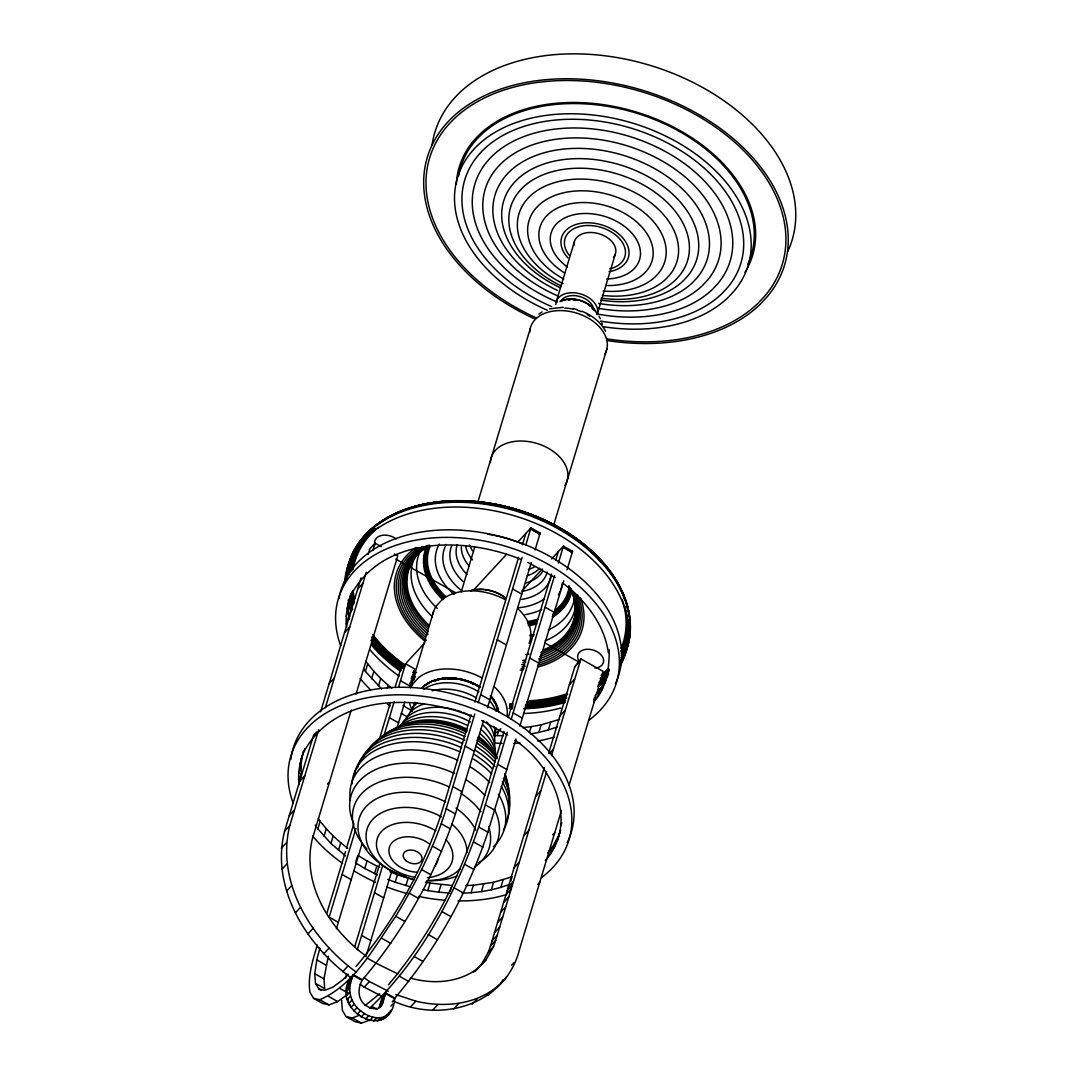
<?xml version="1.0" encoding="UTF-8"?>
<svg xmlns="http://www.w3.org/2000/svg" width="1077" height="1077" viewBox="0 0 1077 1077"><rect width="100%" height="100%" fill="white"/><g stroke="black" fill="none" stroke-linecap="round" stroke-linejoin="round"><path stroke-width="1.5" d="M545.325 860.496C579.655 822.303 552.313 765.101 514.981 740.33M299.123 784.743C297.481 773.353 300.025 761.924 303.633 751.167L299.568 766.124M301.412 777.19L300.968 766.218L301.843 758.585M346.659 627.299C345.017 615.923 347.561 604.48 351.169 593.723L347.104 608.693M348.935 619.76L348.504 608.774L349.379 601.141M321.485 990.49L318.859 989.009L315.534 983.436L314.78 973.702L316.773 959.903L319.882 948.07M315.534 983.436L324.715 988.605L323.975 978.858L328.283 956.201M350.752 977.539C306.312 945.014 270.394 887.825 284.584 831.188L313.515 735.362L316.638 731.983M355.948 971.912C311.509 939.386 275.591 882.198 289.78 825.561L318.711 729.735M385.754 992.927L382.335 1004.181L379.104 1007.682L382.523 996.427L385.754 992.927L394.842 998.042C390.991 1043.923 329.427 1010.899 350.146 978.226M389.389 1013.013C381.662 1021.588 368.146 1017.28 360.539 1010.724C349.46 1002.324 346.592 986.842 353.377 974.725L362.464 979.828C357.025 988.632 357.672 1001.273 367.499 1006.457C371.982 1009.472 379.898 1010.064 382.335 1004.181M525.899 544.814L530.921 527.905L540.102 533.075L535.081 549.984M558.357 563.069L563.392 546.16L572.574 551.316L567.067 569.8M575.333 299.541L572.856 299.621L577.757 299.945M345.434 978.481L346.713 973.648M301.358 758.706L304.953 748.555M352.489 591.111L348.881 601.276M298.692 773.757L300.968 766.218M346.229 616.327L348.504 608.774M298.746 781.565L301.022 774.026M346.269 624.135L348.558 616.582M320.623 711.83L361.078 577.864M368.105 554.547L369.855 548.785L375.052 543.158L381.218 546.631M325.348 707.777L366.261 572.237M372.871 550.36L375.052 543.158M351.264 709.918L312.411 838.606C301.21 884.002 330.006 929.761 365.642 955.757M356.043 694.086L397.75 555.92L394.276 553.968M345.502 855.878L330.895 843.466L317.89 828.859L320.179 821.32L318.388 818.762M381.675 688.97L365.426 671.429L367.715 663.876L365.924 661.318M324.029 836.304L326.304 828.751L320.179 821.32M371.552 678.86L373.84 671.321L367.715 663.876M330.895 843.466L333.17 835.927L326.304 828.751M378.431 686.036L380.706 678.483L373.84 671.321M338.461 850.318L340.736 842.779L333.17 835.927M387.357 688.351L388.272 685.335L380.706 678.483M317.257 945.014C312.801 960.307 307.51 976.152 309.934 992.24L313.555 998.298L322.737 1003.468L328.997 1004.895L337.734 1001.597L347.548 994.354M326.843 913.256L345.502 851.449M346.457 848.272L353.673 824.39M379.36 739.293L390.493 702.433M395.34 686.359L400.711 668.979M355.962 828.375L329.158 917.16L338.34 922.329M383.587 736.883L394.222 701.625M398.584 687.166L405.544 663.742L414.807 669.046L409.718 685.914L400.536 680.745M355.908 861.358L357.281 856.834M336.414 928.684L362.262 843.076M396.632 729.264L404.858 701.975M410.579 687.718L433.681 611.211M377.448 874.914L364.766 868.479L367.055 860.94L357.739 855.326M477.946 501.815L530.194 328.795M374.54 873.595L376.829 866.056L367.055 860.94M461.239 591.865L474.715 547.264M354.521 947.356L379.885 863.35M357.295 949.739L382.658 865.706M556.19 301.964L574.391 241.706M365.992 956.497L391.84 870.862M410.566 886.842L395.178 882.211L397.453 874.659L389.982 871.791M405.908 885.644L408.183 878.092L414.403 879.707M471.12 714.697L440.48 816.178C422.144 870.93 393.28 922.424 355.989 966.527M474.93 702.056L518.629 557.347M522.412 544.787L525.859 533.398M313.555 998.298L319.815 999.739C355.275 984.405 374.365 946.468 395.757 916.312C416.193 882.346 434.462 846.737 446.201 808.773L474.836 713.943M478.242 702.689L522.103 557.415M615.317 254.172L597.129 314.43A21.405 14.486 16.8 0 0 579.278 293.59A21.405 14.486 16.8 0 0 555.84 304.387M423.073 889.71L427.771 890.639L430.046 883.086L451.99 885.496L450.159 891.527M361.966 980.353C403.363 931.645 435.445 874.659 455.396 813.929L483.533 720.715M487.423 707.845L531.284 562.571M427.771 890.639L438.77 892.173L441.045 884.621M553.753 524.822L606.943 348.652M494.114 735.349L497.237 735.604L499.068 729.56M504.049 731.391L472.938 834.419C454.602 889.185 425.738 940.679 388.447 984.782M508.357 717.107L551.559 574.028M555.732 560.188L558.317 551.653M369.599 1008.341C421.026 959.19 455.598 893.775 478.673 827.015L507.294 732.185M511.185 719.328L554.561 575.657M386.549 994.179L394.424 998.594C435.822 949.901 467.903 892.914 487.854 832.184L516.004 738.957M519.881 726.1L563.742 580.826M462.02 893.17L471.093 892.766L473.368 885.227L493.589 882.292L512.1 876.799L510.74 881.323M471.093 892.766L481.379 891.635L483.654 884.082M529.372 732.683L531.19 726.652L541.125 724.861L559.636 719.355M481.379 891.635L491.314 889.844L493.589 882.292M530.571 733.895L538.85 732.4L541.125 724.861M491.314 889.844L500.818 887.408L503.094 879.855M538.85 732.4L548.355 729.964L550.63 722.425M475.092 971.023L480.88 965.355L488.352 952.189L490.452 946.064L544.316 767.645M548.664 753.254L574.741 666.892L580.934 658.922L603.053 671.348L596.443 694.557M480.88 965.355L486.077 959.728L493.549 946.562L495.649 940.436L546.604 771.644M551.451 755.596L580.934 658.922M593.777 700.037L594.692 697.021M593.831 701.814C606.984 687.718 609.219 667.875 609.245 649.768M561.467 810.416L519.666 948.85C506.177 1004.141 442.445 1023.446 393.697 1001.206M569.1 785.133L595.971 696.119M550.185 854.249C551.653 845.405 558.451 838.848 560.498 830.179M597.708 696.819C599.62 687.072 607.105 679.668 608.922 669.827M554.184 847.612L556.459 840.073M601.72 690.182L603.995 682.63M560.888 825.817L561.804 822.801M557.321 840.639L560.471 830.327M604.857 683.195L608.909 669.881M588.675 305.195L590.519 306.393M591.933 308.237L593.306 309.651M304.037 751.571C335.997 692.821 418.414 694.396 472.951 716.703M501.29 982.641L502.851 979.908M386.158 1016.513L391.126 1010.078M595.137 695.513L599.997 689.267M547.614 852.944L552.461 846.71M357.726 588.944L362.922 583.303M344.532 632.657L349.729 627.029M329.145 683.612L334.341 677.971M400.536 669.167L424.836 642.834M473.651 589.967L506.567 554.305M517.916 542L531.042 527.784M299.594 781.485L304.791 775.857M538.769 534.529L540.102 533.075M289.309 815.572L294.492 809.944M327.475 784.083L329.549 781.835M284.584 831.188L289.78 825.561M281.285 848.286L286.482 842.658M521.995 591.004L542.431 568.871M551.505 559.03L563.5 546.026M571.227 552.77L572.574 551.316M281.73 869.449L286.926 863.821M286.536 891.204L291.732 885.577M295.354 912.933L300.55 907.305M307.874 934.015L313.07 928.387M574.741 666.892L579.938 661.265M569.316 684.864L574.512 679.237M323.746 953.832L328.943 948.204M559.946 715.882L565.142 710.255M342.648 971.764L347.844 966.123M549.23 753.685L553.39 749.188M350.012 978.683L353.377 974.725M349.46 980.514L352.691 977.014M348.813 982.641L352.044 979.141M348.167 984.809L351.398 981.309M347.575 986.761L350.806 983.261M347.144 988.201L350.375 984.701M346.929 988.888L350.16 985.388M346.363 991.809L349.594 988.309M346.404 995.646L349.635 992.146M347.252 999.591L350.483 996.09M535.592 796.536L540.789 790.895M348.827 1003.522L352.058 1000.021M360.189 984.284L364.241 987.178L369.438 981.551L388.38 991.298M351.062 1007.358L354.293 1003.858M353.916 1010.953L357.147 1007.453M357.308 1014.224L360.539 1010.724M523.718 835.887L528.915 830.259M361.199 1017.038L364.43 1013.538M382.12 997.746L385.351 994.246M381.514 999.752L384.745 996.252M380.854 1001.933L384.085 998.433M365.426 1019.246L368.657 1015.746M380.221 1004.033L383.452 1000.533M379.71 1005.756L382.941 1002.256M379.373 1006.86L382.604 1003.36M369.599 1020.673L372.83 1017.173M514.092 867.766L519.289 862.138M373.625 1021.319L376.856 1017.819M392.23 1001.879L394.384 999.537M390.964 1006.093L393.118 1003.764M377.394 1021.198L380.625 1017.698M380.814 1020.336L384.045 1016.836M552.703 834.796L554.79 832.534M383.762 1018.775L386.993 1015.274M508.277 887.017L513.473 881.39M507.132 890.814L512.329 885.186M505.867 895L511.063 889.373M503.578 902.566L508.775 896.939M410.606 1006.793L415.803 1001.166C447.426 1008.812 485.121 1003.831 506.486 977.014M500.657 912.232L505.853 906.605M497.507 922.706L502.703 917.079M537.692 884.54L539.765 882.278M494.491 932.695L499.688 927.068M492.001 940.908L497.197 935.28M490.452 946.064L495.649 940.436M432.752 1010.091L437.949 1004.464M488.352 952.189L493.549 946.562M473.57 972.168L486.077 959.728M453.457 1009.216L458.654 1003.589M472.157 1004.262L477.353 998.635M511.669 965.086L513.742 962.825M488.285 995.363L493.481 989.736M348.356 974.308L342.836 979.787L332.672 987.299L324.621 990.328L318.859 989.009M379.71 993.667L365.13 1005.541M538.917 314.04L542.054 311.94M475.657 969.919C456.729 983.059 431.971 984.216 410.35 978.051M341.584 999.914L342.392 1010.495L346.013 1016.553L352.273 1017.98L359.556 1015.234M346.013 1016.553L355.195 1021.723L361.455 1023.15L370.192 1019.852M548.355 729.964L557.361 726.908M500.818 887.408L509.825 884.338M549.566 308.857L563.231 307.282M570.554 299.379L568.225 299.904L570.5 299.648M522.372 727.621L531.19 726.652M465.803 885.55L473.368 885.227M497.237 735.604L503.417 735.712M438.77 892.173L449.701 893.035M425.348 882.157L430.046 883.086M572.749 308.466L577.474 309.691M397.453 874.659L408.183 878.092M398.032 973.985L376.277 963.363M395.824 994.556L415.803 1001.166M387.693 879.344L395.178 882.211M520.487 559.259C465.951 536.952 383.52 535.377 351.573 594.127A142.231 96.27 16.8 0 0 353.916 603.672M582.078 311.307C591.717 315.238 600.737 321.848 605.57 331.272M376.829 866.056L379.723 867.362M527.851 562.342L555.153 577.568M481.756 720.473L507.617 735.012M364.241 987.178L383.183 996.925M587.153 314.524L589.779 316.005L588.904 315.453M530.396 528.47L538.271 532.9M562.867 546.726L572.049 551.882M530.651 529.103L539.833 534.259M563.109 547.345L572.291 552.514M512.585 588.917L521.766 594.073M545.043 607.172L554.224 612.328M395.811 559.098L455.679 592.767M530.153 634.636L533.075 636.278M544.76 642.848L578.336 661.722M497.224 639.778L506.419 644.935M529.696 658.02L538.877 663.19M480.665 694.652L489.847 699.821M513.123 712.907L522.305 718.063M465.129 746.078L474.311 751.248M497.601 764.333L506.782 769.503M389.376 717.699L398.557 722.855M452.892 786.614L462.087 791.77M485.364 804.869L494.545 810.025M446.201 808.773L455.396 813.929M478.673 827.015L487.854 832.184M441.301 823.784L450.482 828.94M473.772 842.039L482.954 847.195M432.456 846.172L441.637 851.328M464.914 864.427L474.095 869.583M421.632 869.556L430.813 874.712M454.09 887.811L463.272 892.968M409.26 893.183L418.441 898.353M441.718 911.438L450.9 916.594M342.042 874.47L351.223 879.626M374.5 892.725L383.681 897.881M395.757 916.312L404.939 921.481M428.229 934.567L437.41 939.723M381.568 938.188L390.749 943.344M414.026 956.443L423.207 961.599M361.616 935.415L370.798 940.571M367.095 958.059L376.277 963.228M399.554 976.314L408.748 981.47M354.091 975.924L360.647 979.612M316.773 959.903L325.954 965.073M314.78 973.702L323.975 978.858M339.592 988.282L347.467 992.711M372.05 1006.537L377.3 1009.486M328.552 996.427L337.734 1001.597M319.815 999.739L328.997 1004.895M352.273 1017.98L361.455 1023.15M402.986 705.435L412.303 711.049M355.464 862.865L364.766 868.479M364.039 977.701L369.438 981.551M562.517 582.899C585.053 599.916 604.439 624.068 608.33 652.783M388.272 685.335L391.786 688.109M340.736 842.779L347.777 848.326M363.649 668.871L365.426 671.429M315.224 825.036L317.89 828.859M351.317 1007.264L347.992 1001.691L347.75 998.446M599 316.207L600.279 318.779M601.868 322.804L602.326 324.271M580.409 597.654A97.065 65.71 16.8 0 1 538.662 666.838M523.409 669.786A97.065 65.71 16.8 0 1 520.218 670.109M424.957 641.111A97.065 65.71 16.8 0 1 415.816 547.547M487.76 534.232A97.065 65.71 16.8 0 1 522.762 544.087M577.434 594.787A95.072 64.351 16.8 0 1 537.679 665.357M524.297 668.063A95.072 64.351 16.8 0 1 521.187 668.427M426.317 640.169A95.072 64.351 16.8 0 1 418.616 547.668M575.131 593.171A93.134 63.045 16.8 0 1 538.419 663.217M525.213 666.098A93.134 63.045 16.8 0 1 522.183 666.501M425.348 637.019A93.134 63.045 16.8 0 1 422.722 546.753M573.031 591.34A91.343 61.82 16.8 0 1 539.227 660.901M524.701 664.213A91.343 61.82 16.8 0 1 521.739 664.603M426.775 635.699A91.343 61.82 16.8 0 1 425.482 546.416M570.46 588.015A89.741 60.743 16.8 0 1 538.608 658.989M525.791 662.018A89.741 60.743 16.8 0 1 522.897 662.449M428.134 634.218A89.741 60.743 16.8 0 1 429.467 545.097M568.831 585.861A88.381 59.827 16.8 0 1 539.685 656.553M525.563 660.039A88.381 59.827 16.8 0 1 522.708 660.457M428.283 631.701A88.381 59.827 16.8 0 1 428.121 546.254M570.298 588.648A87.331 59.114 16.8 0 1 540.91 654.156M427.286 628.201A87.331 59.114 16.8 0 1 429.225 545.689M570.756 588.917A86.604 58.616 16.8 0 1 540.896 652.352M428.215 626.626A86.604 58.616 16.8 0 1 428.673 545.662M572.143 590.627A86.241 58.373 16.8 0 1 543.898 649.646M529.063 654.049A86.241 58.373 16.8 0 1 525.886 654.628M428.902 625.104A86.241 58.373 16.8 0 1 427.932 545.379M575.872 603.941A84.423 57.148 16.8 0 1 545.097 640.882M432.51 616.852A84.423 57.148 16.8 0 1 416.611 553.968M574.781 595.944A81.031 54.846 16.8 0 1 548.274 630.045M534.232 634.891A81.031 54.846 16.8 0 1 529.803 635.807M437.181 608.317A81.031 54.846 16.8 0 1 420.582 550.414M571.497 591.919A76.117 51.521 16.8 0 1 552.514 617.229M536.683 623.96A76.117 51.521 16.8 0 1 528.417 625.75M442.809 599.687A76.117 51.521 16.8 0 1 426.142 547.654M571.16 591.286A75.619 51.184 16.8 0 1 552.313 616.434M536.575 623.112A75.619 51.184 16.8 0 1 528.363 624.902M443.334 599A75.619 51.184 16.8 0 1 426.775 547.318M570.689 590.694A74.986 50.754 16.8 0 1 553.228 614.846M536.386 622.25A74.986 50.754 16.8 0 1 528.242 624.027M443.912 598.341A74.986 50.754 16.8 0 1 427.488 547.089M570.096 590.142A74.273 50.269 16.8 0 1 552.811 614.078M536.131 621.416A74.273 50.269 16.8 0 1 528.067 623.166M444.545 597.735A74.273 50.269 16.8 0 1 428.283 546.968M569.423 589.671A73.478 49.744 16.8 0 1 555.732 610.901M535.808 620.608A73.478 49.744 16.8 0 1 527.838 622.331M445.205 597.17A73.478 49.744 16.8 0 1 429.104 546.941M569.154 586.211A72.644 49.165 16.8 0 1 555.126 610.269M538.433 618.952A72.644 49.165 16.8 0 1 527.555 621.577M445.865 596.698A72.644 49.165 16.8 0 1 429.952 547.049M544.087 598.933A58.225 39.405 16.8 0 1 518.104 607.778M462.747 591.569A58.225 39.405 16.8 0 1 446.322 544.45M550.859 577.662A52.127 35.285 16.8 0 1 521.712 599.404M463.097 581.553A52.127 35.285 16.8 0 1 451.68 545.918M547.291 571.995A47.065 31.852 16.8 0 1 522.278 591.381M467.095 574.579A47.065 31.852 16.8 0 1 457.267 544.572M542.552 571.672A43.228 29.254 16.8 0 1 525.589 583.061M468.98 565.829A43.228 29.254 16.8 0 1 461.319 546.928M539.698 568.212A40.738 27.571 16.8 0 1 527.313 575.71M472.561 559.878A40.738 27.571 16.8 0 1 465.574 545.649M344.478 583.169A145.583 98.546 16.8 0 1 514.443 515.802A145.583 98.546 16.8 0 1 620.365 665.573M602.878 686.655A145.583 98.546 16.8 0 1 597.816 690.64M560.78 708.006A145.583 98.546 16.8 0 1 523.597 713.512M412.478 684.784A145.583 98.546 16.8 0 1 409.718 683.128M399.109 676.127A145.583 98.546 16.8 0 1 370.111 649.956M349.715 616.381A145.583 98.546 16.8 0 1 348.208 612.059M345.784 581.513A145.583 98.546 16.8 0 1 514.793 510.686A145.583 98.546 16.8 0 1 621.039 662.153M605.597 680.758A145.583 98.546 16.8 0 1 598.018 686.749M565.25 702.339A145.583 98.546 16.8 0 1 523.462 708.76M512.342 708.706A145.583 98.546 16.8 0 1 509.138 708.572M413.918 679.991A145.583 98.546 16.8 0 1 411.172 678.335M400.563 671.334A145.583 98.546 16.8 0 1 371.552 645.163M351.169 611.574A145.583 98.546 16.8 0 1 348.261 602.393M346.107 580.786A145.476 98.465 16.8 0 1 514.994 510.013A145.476 98.465 16.8 0 1 621.16 661.359M605.732 679.95A145.476 98.465 16.8 0 1 598.166 685.941M565.425 701.531A145.476 98.465 16.8 0 1 525.239 707.899M512.558 707.899A145.476 98.465 16.8 0 1 509.354 707.764M414.201 679.183A145.476 98.465 16.8 0 1 411.454 677.527M400.846 670.54A145.476 98.465 16.8 0 1 371.861 644.383M351.492 610.834A145.476 98.465 16.8 0 1 348.181 600.024M357.456 544.922A145.166 98.263 16.8 0 1 540.789 518.804A145.166 98.263 16.8 0 1 621.092 660.511M606.943 677.945A145.166 98.263 16.8 0 1 598.139 685.039M565.479 700.602A145.166 98.263 16.8 0 1 525.374 706.956M512.719 706.943A145.166 98.263 16.8 0 1 509.529 706.808M414.578 678.308A145.166 98.263 16.8 0 1 411.831 676.652M401.263 669.679A145.166 98.263 16.8 0 1 372.332 643.575M352.004 610.094A145.166 98.263 16.8 0 1 349.096 600.939M346.686 578.551A145.166 98.263 16.8 0 1 356.622 546.254M629.735 619.342A144.668 97.913 16.8 0 1 620.837 659.663M607.94 675.898A144.668 97.913 16.8 0 1 599.202 683.208M565.412 699.606A144.668 97.913 16.8 0 1 525.441 705.933M512.84 705.933A144.668 97.913 16.8 0 1 509.65 705.798M415.035 677.379A144.668 97.913 16.8 0 1 412.303 675.737M401.761 668.79A144.668 97.913 16.8 0 1 370.932 640.384M352.677 609.407A144.668 97.913 16.8 0 1 349.392 598.677M347.467 576.424A144.668 97.913 16.8 0 1 484.34 502.555A144.668 97.913 16.8 0 1 629.17 614.55M629.453 628.12A143.995 97.469 16.8 0 1 621.16 657.468M608.734 673.839A143.995 97.469 16.8 0 1 598.866 682.253M566.704 698.111A143.995 97.469 16.8 0 1 525.455 704.87M512.894 704.87A143.995 97.469 16.8 0 1 509.731 704.735M415.547 676.464A143.995 97.469 16.8 0 1 412.828 674.821M403.619 668.804A143.995 97.469 16.8 0 1 371.659 639.63M351.991 604.534A143.995 97.469 16.8 0 1 349.85 596.51M348.423 574.418A143.995 97.469 16.8 0 1 357.268 546.806M359.758 542.848A143.995 97.469 16.8 0 1 364.551 536.548M366.678 534.138A143.995 97.469 16.8 0 1 519.639 510.323A143.995 97.469 16.8 0 1 629.103 617.094M628.699 629.035A143.16 96.903 16.8 0 1 621.281 655.328M608.182 672.95A143.16 96.903 16.8 0 1 600.764 679.52M566.408 697.102A143.16 96.903 16.8 0 1 526.922 703.752M512.908 703.819A143.16 96.903 16.8 0 1 509.758 703.685M402.973 667.067A143.16 96.903 16.8 0 1 371.511 637.759M352.919 604.049A143.16 96.903 16.8 0 1 350.469 594.477M349.365 574.108A143.16 96.903 16.8 0 1 361.522 541.435M368.63 532.886A143.16 96.903 16.8 0 1 374.594 527.286M377.179 525.172A143.16 96.903 16.8 0 1 532.886 515.075M534.394 515.681A143.16 96.903 16.8 0 1 611.83 574.203M612.651 575.428A143.16 96.903 16.8 0 1 624.552 599.229M627.904 619.235A142.231 96.27 16.8 0 1 621.214 653.268M608.64 670.984A142.231 96.27 16.8 0 1 600.145 678.658M566.489 695.971A142.231 96.27 16.8 0 1 526.788 702.742M415.345 673.919A142.231 96.27 16.8 0 1 412.679 672.29M403.646 666.286A142.231 96.27 16.8 0 1 372.077 636.776M350.739 570.904A142.231 96.27 16.8 0 1 368.428 534.152M421.094 505.382A142.231 96.27 16.8 0 1 427.273 504.036M431.998 503.188A142.231 96.27 16.8 0 1 435.202 502.703M438.433 502.286A142.231 96.27 16.8 0 1 445.016 501.626M451.371 501.236A142.231 96.27 16.8 0 1 465.304 501.182M471.578 501.492A142.231 96.27 16.8 0 1 481.069 502.367M482.658 502.555A142.231 96.27 16.8 0 1 500.105 505.503M501.68 505.84A142.231 96.27 16.8 0 1 532.711 515.291M534.205 515.883A142.231 96.27 16.8 0 1 602.851 563.271M609.124 571.2A142.231 96.27 16.8 0 1 611.036 573.906M625.091 606.378A141.208 95.584 16.8 0 1 620.985 651.316M608.936 669.113A141.208 95.584 16.8 0 1 601.962 675.804M567.592 694.557A141.208 95.584 16.8 0 1 526.586 701.787M404.831 665.949A141.208 95.584 16.8 0 1 372.979 636.305M354.468 601.881A141.208 95.584 16.8 0 1 352.246 592.444M351.802 570.904A141.208 95.584 16.8 0 1 375.106 528.807M471.78 502.003A141.208 95.584 16.8 0 1 474.917 502.232M482.765 503.053A141.208 95.584 16.8 0 1 485.915 503.471M489.066 503.942A141.208 95.584 16.8 0 1 492.229 504.453M495.38 505.032A141.208 95.584 16.8 0 1 498.516 505.651M506.365 507.415A141.208 95.584 16.8 0 1 511.05 508.627M517.243 510.417A141.208 95.584 16.8 0 1 524.903 512.908M539.86 518.764A141.208 95.584 16.8 0 1 544.235 520.73M549.957 523.516A141.208 95.584 16.8 0 1 552.757 524.957M556.93 527.205A141.208 95.584 16.8 0 1 561.009 529.547M564.994 531.971A141.208 95.584 16.8 0 1 569.289 534.731M576.182 539.537A141.208 95.584 16.8 0 1 578.847 541.529M591.273 552.03A141.208 95.584 16.8 0 1 601.101 562.167M608.061 668.534A140.145 94.857 16.8 0 1 601.128 675.171M567.027 693.79A140.145 94.857 16.8 0 1 529.319 700.817M416.516 672.573A140.145 94.857 16.8 0 1 413.891 670.971M405.477 665.398A140.145 94.857 16.8 0 1 372.857 634.663M354.643 598.677A140.145 94.857 16.8 0 1 353.041 590.883M353.068 569.585A140.145 94.857 16.8 0 1 378.458 527.178M622.344 600.024A140.145 94.857 16.8 0 1 621.214 648.125M560.296 590.977A65.132 44.09 16.8 0 1 558.438 594.719M541.718 609.515A65.132 44.09 16.8 0 1 525.064 614.63M454.023 594.316A65.132 44.09 16.8 0 1 439.403 544.06M562.369 582.94A65.132 44.09 16.8 0 1 560.794 589.684M534.623 566.798A39.674 26.858 16.8 0 1 528.403 569.491M472.534 550.737A39.674 26.858 16.8 0 1 469.505 544.935M490.425 462.612A39.674 26.858 16.8 0 1 537.073 443.495A39.674 26.858 16.8 0 1 564.981 485.323M564.725 308.089A34.329 23.236 16.8 0 1 573.126 309.126M577.299 310.203A34.329 23.236 16.8 0 1 581.365 311.63M529.803 332.187A39.674 26.858 16.8 0 1 575.657 312.815A39.674 26.858 16.8 0 1 604.964 353.902M559.878 301.587A22.617 15.307 16.8 0 1 596.402 312.707M561.857 300.833A22.617 15.307 16.8 0 1 595.191 310.984M422.911 687.597A41.141 27.854 16.8 0 1 479.925 686.884M490.735 696.025A41.141 27.854 16.8 0 1 497.789 710.389M422.171 687.853A41.815 28.312 16.8 0 1 480.113 687.126M491.099 696.415A41.815 28.312 16.8 0 1 498.261 711.022M421.538 688.176A42.366 28.675 16.8 0 1 480.221 687.436M491.354 696.846A42.366 28.675 16.8 0 1 498.624 711.641M412.491 708.895A42.986 29.092 16.8 0 1 414.632 703.2M432.16 690.801A42.986 29.092 16.8 0 1 476.047 697.721M495.999 727.971A42.986 29.092 16.8 0 1 495.003 732.75M410.108 712.247A44.319 29.994 16.8 0 1 417.257 703.039M493.993 726.41A44.319 29.994 16.8 0 1 494.962 736.776M405.935 719.126A46.324 31.354 16.8 0 1 424.378 703.86M486.656 721.859A46.324 31.354 16.8 0 1 494.855 742.107M401.788 724.525A48.923 33.118 16.8 0 1 451.115 708.814M452.609 709.151A48.923 33.118 16.8 0 1 455.584 709.918M457.052 710.349A48.923 33.118 16.8 0 1 461.414 711.83M462.841 712.395A48.923 33.118 16.8 0 1 471.039 716.313M482.698 724.781A48.923 33.118 16.8 0 1 495.11 750.077M398.18 728.092A52.019 35.204 16.8 0 1 470.339 721.953M480.53 728.981A52.019 35.204 16.8 0 1 495.649 753.294M396.834 728.658A55.533 37.587 16.8 0 1 466.987 725.265M479.628 733.356A55.533 37.587 16.8 0 1 495.851 755.381M374.419 744.194A70.907 47.994 16.8 0 1 465.452 733.787M476.842 740.074A70.907 47.994 16.8 0 1 497.103 758.612M504.938 773.515A70.907 47.994 16.8 0 1 506.419 779.829M369.344 748.959A73.99 50.081 16.8 0 1 465.237 736.749M477.124 743.318A73.99 50.081 16.8 0 1 495.312 758.948M504.965 774.255A73.99 50.081 16.8 0 1 508.411 789.683M363.164 757.185A76.548 51.817 16.8 0 1 464.752 740.236M475.738 746.199A76.548 51.817 16.8 0 1 494.949 762.153M504.615 776.329A76.548 51.817 16.8 0 1 508.963 801.584M357.577 767.793A78.486 53.123 16.8 0 1 462.531 743.453M475.28 750.252A78.486 53.123 16.8 0 1 494.962 766.609M503.43 778.388A78.486 53.123 16.8 0 1 509.031 808.679M354.495 774.026A79.738 53.971 16.8 0 1 461.508 747.64M474.472 754.546A79.738 53.971 16.8 0 1 492.485 769.018M502.259 781.74A79.738 53.971 16.8 0 1 506.769 820.391M501.29 786.331A80.236 54.308 16.8 0 1 503.349 830.138M351.896 784.029A80.236 54.308 16.8 0 1 460.283 752.029M473.315 758.975A80.236 54.308 16.8 0 1 491.449 773.542M498.489 794.314A79.765 53.985 16.8 0 1 496.443 843.52M495.501 844.583A79.765 53.985 16.8 0 1 493.468 846.643M350.362 800.386A79.765 53.985 16.8 0 1 457.725 760.2M470.676 767.12A79.765 53.985 16.8 0 1 489.712 782.656M494.626 809.716A76.642 51.884 16.8 0 1 478.282 862.865M353.821 823.811A76.642 51.884 16.8 0 1 373.732 770.459A76.642 51.884 16.8 0 1 454.709 773.582M465.722 779.546A76.642 51.884 16.8 0 1 484.946 795.526M488.716 826.624A70.719 47.859 16.8 0 1 474.58 867.173M367.015 849.013A70.719 47.859 16.8 0 1 367.001 788.808A70.719 47.859 16.8 0 1 449.351 787.004M460.7 793.278A70.719 47.859 16.8 0 1 480.907 811.762M456.823 876.059A62.278 42.151 16.8 0 1 429.225 880.542M406.419 876.691A62.278 42.151 16.8 0 1 399.055 874.107M397.615 873.514A62.278 42.151 16.8 0 1 362.922 810.591A62.278 42.151 16.8 0 1 445.636 801.894M456.002 808.1A62.278 42.151 16.8 0 1 475.751 830.138M460.31 868.668A51.642 34.949 16.8 0 1 426.694 880.676M412.504 879.074A51.642 34.949 16.8 0 1 368.294 825.924A51.642 34.949 16.8 0 1 441.543 816.918M451.653 823.892A51.642 34.949 16.8 0 1 466.96 852.553M445.959 839.508A39.122 26.481 16.8 0 1 427.394 877.701M414.833 877.27A39.122 26.481 16.8 0 1 378.027 836.681A39.122 26.481 16.8 0 1 435.673 830.811M437.8 858.652A25.027 16.936 16.8 0 1 434.57 866.46M417.526 872.262A25.027 16.936 16.8 0 1 389.766 846.226A25.027 16.936 16.8 0 1 429.238 843.843M414.753 704.654A42.407 28.702 16.8 0 1 415.103 702.258M424.069 689.199A42.407 28.702 16.8 0 1 478.902 691.892M490.035 701.315A42.407 28.702 16.8 0 1 495.985 711.103M426.465 684.905A40.374 27.329 16.8 0 1 429.683 682.737M433.358 680.96A40.374 27.329 16.8 0 1 479.669 686.709M490.277 695.675A40.374 27.329 16.8 0 1 497.197 709.783M434.031 680.987A39.512 26.75 16.8 0 1 479.373 686.614M490.654 696.482A39.512 26.75 16.8 0 1 494.276 702.164M397.184 728.375A59.383 40.186 16.8 0 1 399.634 726.854M400.927 726.14A59.383 40.186 16.8 0 1 466.839 729.142M478.982 736.708A59.383 40.186 16.8 0 1 495.555 756.067M390.453 731.943A63.476 42.972 16.8 0 1 392.89 730.179M395.515 728.55A63.476 42.972 16.8 0 1 467.364 730.987M477.932 737.314A63.476 42.972 16.8 0 1 496.578 756.983M386.253 733.679A67.38 45.611 16.8 0 1 466.381 731.929M477.771 738.459A67.38 45.611 16.8 0 1 497.076 757.333M443.28 679.102A37.682 25.511 16.8 0 1 456.702 678.927M461.333 679.708A37.682 25.511 16.8 0 1 474.634 684.393M476.007 685.107A37.682 25.511 16.8 0 1 478.646 686.641M434.718 681.081A38.61 26.131 16.8 0 1 479.023 686.587M447.965 678.954A36.766 24.892 16.8 0 1 452.353 678.9M470.164 682.697A36.766 24.892 16.8 0 1 474.338 684.582M471.376 590.6A29.496 19.965 16.8 0 1 483.883 589.644M485.081 589.779A29.496 19.965 16.8 0 1 505.153 597.816M579.668 661.978A13.328 9.02 16.8 0 1 590.034 649.404A13.328 9.02 16.8 0 1 602.205 664.778L601.666 665.357A13.328 9.02 16.8 0 1 594.975 668.103M374.971 544.733A13.328 9.02 16.8 0 1 380.841 535.632A13.328 9.02 16.8 0 1 396.107 538.89M500.792 728.685A50.363 34.087 16.8 0 1 496.12 732.764M412.006 709.743A50.363 34.087 16.8 0 1 409.758 703.766M411.185 686.668A50.363 34.087 16.8 0 1 412.612 684.151L418.738 677.514A50.363 34.087 16.8 0 1 481.581 677.716M494.491 686.924A50.363 34.087 16.8 0 1 507.025 715.842M432.927 613.971A50.363 34.087 16.8 0 1 436.198 606.041L442.31 599.418A50.363 34.087 16.8 0 1 505.167 599.606M518.064 608.828A50.363 34.087 16.8 0 1 529.103 643.252M470.541 590.667A29.496 19.965 16.8 0 1 506.23 598.273M290.857 759.298A145.247 98.317 16.8 0 1 460.552 696.173A145.247 98.317 16.8 0 1 567.202 842.591M293.159 803.186A145.247 98.317 16.8 0 1 457.887 703.604A145.247 98.317 16.8 0 1 541.556 877.54M506.513 894.61A145.247 98.317 16.8 0 1 457.981 900.897M445.407 900.305A145.247 98.317 16.8 0 1 418.697 896.401M406.891 893.52A145.247 98.317 16.8 0 1 386.683 886.896M375.523 882.238A145.247 98.317 16.8 0 1 353.714 870.754M342.621 863.458A145.247 98.317 16.8 0 1 312.572 835.981M338.892 598.583A145.247 98.317 16.8 0 1 509.246 539.092A145.247 98.317 16.8 0 1 615.452 683.666M340.695 645.756A145.247 98.317 16.8 0 1 505.409 546.174A145.247 98.317 16.8 0 1 589.092 720.109M554.049 737.166A145.247 98.317 16.8 0 1 537.706 740.989M520.312 743.076A145.247 98.317 16.8 0 1 513.783 743.399M502.178 743.386A145.247 98.317 16.8 0 1 494.41 742.982M407.066 716.73A145.247 98.317 16.8 0 1 401.25 713.324M390.157 706.027A145.247 98.317 16.8 0 1 387.505 704.102M370.461 689.697A145.247 98.317 16.8 0 1 360.095 678.537M561.05 300.82A17.407 11.78 16.8 0 1 561.642 299.998L562.356 299.231A17.407 11.78 16.8 0 1 580.907 296.875A17.407 11.78 16.8 0 1 593.71 309.759M574.081 245.368A21.405 14.486 16.8 0 1 599.202 233.803A21.405 14.486 16.8 0 1 613.513 257.376M432.106 144.789A186.563 126.278 16.8 0 1 649.539 65.199A186.563 126.278 16.8 0 1 787.745 251.506M535.35 319.196A186.563 126.278 16.8 0 1 439.833 131.838A186.563 126.278 16.8 0 1 685.389 107.283A186.563 126.278 16.8 0 1 767.874 295.946L760.308 304.145A186.563 126.278 16.8 0 1 608.276 340.736M536.238 317.85A184.18 124.663 16.8 0 1 441.947 132.888A184.18 124.663 16.8 0 1 684.366 108.642A184.18 124.663 16.8 0 1 765.787 294.896L758.329 302.987A184.18 124.663 16.8 0 1 606.741 338.878M456.325 184.436A153.19 103.702 16.8 0 1 636.426 112.062A153.19 103.702 16.8 0 1 744.988 272.333M458.546 176.143A151.817 102.759 16.8 0 1 636.13 113.058A151.817 102.759 16.8 0 1 747.815 264.215M547.385 310.311A151.817 102.759 16.8 0 1 467.068 157.794A151.817 102.759 16.8 0 1 666.825 136.644A151.817 102.759 16.8 0 1 734.595 290.494L728.442 297.158A151.817 102.759 16.8 0 1 603.483 326.748M551.518 306.555A144.197 97.603 16.8 0 1 473.449 161.671A144.197 97.603 16.8 0 1 663.136 140.777A144.197 97.603 16.8 0 1 727.958 287.128L722.102 293.456A144.197 97.603 16.8 0 1 600.468 321.094M557.28 302.058A133.319 90.239 16.8 0 1 482.308 168.093A133.319 90.239 16.8 0 1 657.589 147.509A133.319 90.239 16.8 0 1 718.211 283.157L712.812 289.013A133.319 90.239 16.8 0 1 596.846 313.932M557.913 296A121.943 82.539 16.8 0 1 492.741 173.478A121.943 82.539 16.8 0 1 653.187 156.205A121.943 82.539 16.8 0 1 707.777 279.858L702.837 285.217A121.943 82.539 16.8 0 1 598.193 308.264M557.549 290.453A110.864 75.04 16.8 0 1 502.959 179.199A110.864 75.04 16.8 0 1 648.906 165.575A110.864 75.04 16.8 0 1 697.371 277.408L692.874 282.282A110.864 75.04 16.8 0 1 598.61 303.391M560.525 287.882A100.848 68.255 16.8 0 1 510.875 186.671A100.848 68.255 16.8 0 1 643.642 174.286A100.848 68.255 16.8 0 1 687.732 276.008L683.639 280.437A100.848 68.255 16.8 0 1 600.643 300.093M561.373 286.024A92.434 62.56 16.8 0 1 517.674 193.348A92.434 62.56 16.8 0 1 639.375 182.794A92.434 62.56 16.8 0 1 679.331 275.806L675.589 279.872A92.434 62.56 16.8 0 1 601.033 298.1M563.042 283.655A82.525 55.856 16.8 0 1 525.643 200.995A82.525 55.856 16.8 0 1 634.313 192.298A82.525 55.856 16.8 0 1 669.584 275.12L666.232 278.755A82.525 55.856 16.8 0 1 602.366 295.381M563.796 279.051A70.92 47.994 16.8 0 1 535.821 208.332A70.92 47.994 16.8 0 1 629.183 202.691A70.92 47.994 16.8 0 1 658.451 273.343L655.583 276.452A70.92 47.994 16.8 0 1 603.012 290.992M564.59 272.966A58.508 39.607 16.8 0 1 547.197 215.292A58.508 39.607 16.8 0 1 624.041 213.125A58.508 39.607 16.8 0 1 646.806 270.637L644.423 273.208A58.508 39.607 16.8 0 1 605.799 285.513M567.485 267.029A46.19 31.26 16.8 0 1 558.196 222.266A46.19 31.26 16.8 0 1 618.575 222.454A46.19 31.26 16.8 0 1 635.443 267.244L633.572 269.263A46.19 31.26 16.8 0 1 606.782 278.997M567.956 257.915A34.854 23.586 16.8 0 1 570.554 226.83A34.854 23.586 16.8 0 1 614.886 231.016A34.854 23.586 16.8 0 1 625.225 263.327L623.812 264.861A34.854 23.586 16.8 0 1 608.976 271.687M569.235 255.289A31.246 21.15 16.8 0 1 574.256 228.472A31.246 21.15 16.8 0 1 613.459 233.346A31.246 21.15 16.8 0 1 622.062 261.859L620.796 263.232A31.246 21.15 16.8 0 1 609.77 268.9M405.908 860.577A9.666 6.543 16.8 0 0 421.726 860.133A9.666 6.543 16.8 0 0 410.229 850.063A9.666 6.543 16.8 0 0 405.908 860.577"/></g></svg>
